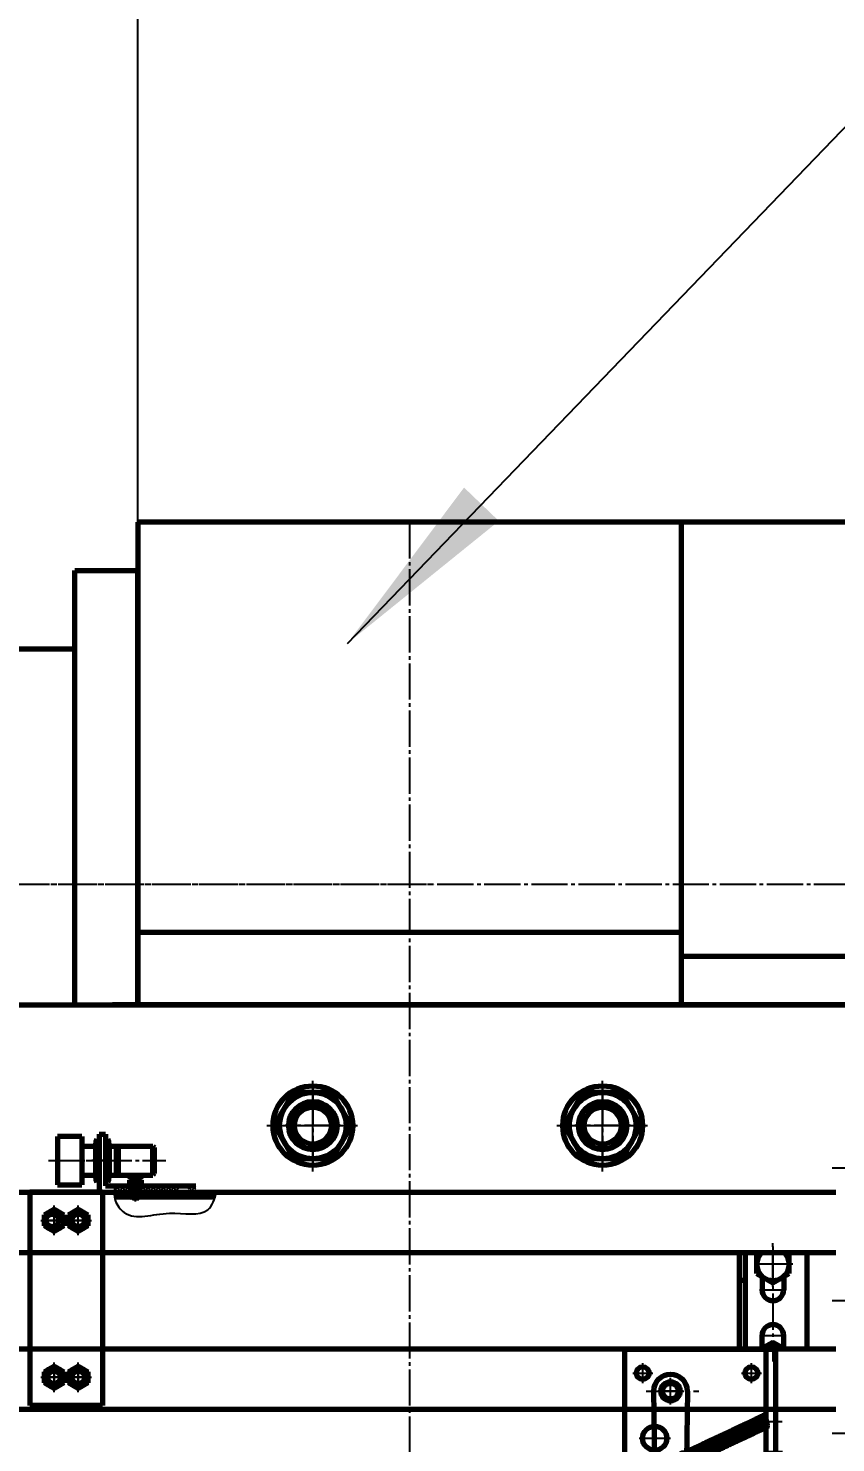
# Model space of a CAD drawing. Header units: millimetres. Extents: x -11880 to 11880, y -8400 to 8400.
# Drawn here: x -982 to -313, y 5236 to 6408 of the extents above; entities that cross this region are included whole.
import ezdxf

# ---------------------------------------------------------------- set-up
doc = ezdxf.new("R2010")
doc.units = ezdxf.units.MM
doc.linetypes.add('EB_DASH', pattern=[6, 3, -3])
doc.linetypes.add('EB_DASHDOT', pattern=[39, 30, -3, 3, -3])
for name, color, linetype, lineweight in [('CAXA0', 7, 'Continuous', 70), ('CAXA1', 1, 'EB_DASHDOT', 25), ('CAXA2', 6, 'EB_DASH', 25), ('CAXA3', 7, 'Continuous', 25), ('CAXA4', 3, 'Continuous', 25), ('CAXA5', 4, 'Continuous', 25)]:
    doc.layers.add(name, color=color, linetype=linetype, lineweight=lineweight)
doc.styles.add('标准', font='', dxfattribs={"width": 0.667})
doc.styles.get('标准').set_extended_font_data('SimSun')
doc.dimstyles.new('标准', dxfattribs={"dimscale": 40, "dimtxt": 7, "dimasz": 4, "dimexe": 2, "dimexo": 0, "dimtad": 1, "dimdec": 1, "dimzin": 12, "dimdsep": 46, "dimtxsty": '标准', "dimcen": 0, "dimdle": 6, "dimaunit": 1, "dimazin": 2, "dimtfac": 1, "dimtdec": 3, "dimtmove": 0, "dimatfit": 3, "dimfxl": 1, "dimtolj": 1, "dimtzin": 0, "dimarcsym": 0})

# ---------------------------------------------------------------- blocks, each defined once
blk = doc.blocks.new('CAXBLOCK104', base_point=(-746, 5499.1))
at = {"layer": 'CAXA0'}
for radius in [33, 19.5]:
    blk.add_circle((-746, 5499.1), radius, dxfattribs=at)
at = {"layer": 'CAXA1', "color": 1, "linetype": 'EB_DASHDOT', "lineweight": 25}
for p, q in [((-746, 5461.1), (-746, 5537.1)), ((-784, 5499.1), (-708, 5499.1))]:
    blk.add_line(p, q, dxfattribs=at)
blk = doc.blocks.new('CAXBLOCK105', base_point=(-746, 5499.1))
at = {"layer": 'CAXA0'}
for p, q in [((-777.8, 5499.1), (-761.9, 5526.6)), ((-730.2, 5526.6), (-761.9, 5526.6)), ((-714.3, 5499.1), (-730.2, 5526.6)), ((-777.8, 5499.1), (-761.9, 5471.6)), ((-714.3, 5499.1), (-730.2, 5471.6)), ((-730.2, 5471.6), (-761.9, 5471.6))]:
    blk.add_line(p, q, dxfattribs=at)
for radius in [27.5, 15.3]:
    blk.add_circle((-746, 5499.1), radius, dxfattribs=at)
at = {"layer": 'CAXA1', "linetype": 'EB_DASHDOT', "lineweight": 25}
for p, q in [((-746, 5529.6), (-746, 5468.6)), ((-780.8, 5499.1), (-711.3, 5499.1))]:
    blk.add_line(p, q, dxfattribs=at)
at = {"layer": 'CAXA3'}
blk.add_arc((-746, 5499.1), 18, 260, 90, dxfattribs=at)
blk = doc.blocks.new('CAXBLOCK106', base_point=(-506, 5499.1))
at = {"layer": 'CAXA0'}
for radius in [33, 19.5]:
    blk.add_circle((-506, 5499.1), radius, dxfattribs=at)
at = {"layer": 'CAXA1', "color": 1, "linetype": 'EB_DASHDOT', "lineweight": 25}
for p, q in [((-506, 5461.1), (-506, 5537.1)), ((-544, 5499.1), (-468, 5499.1))]:
    blk.add_line(p, q, dxfattribs=at)
blk = doc.blocks.new('CAXBLOCK107', base_point=(-506, 5499.1))
at = {"layer": 'CAXA0'}
for p, q in [((-537.8, 5499.1), (-521.9, 5526.6)), ((-490.2, 5526.6), (-521.9, 5526.6)), ((-474.3, 5499.1), (-490.2, 5526.6)), ((-537.8, 5499.1), (-521.9, 5471.6)), ((-474.3, 5499.1), (-490.2, 5471.6)), ((-490.2, 5471.6), (-521.9, 5471.6))]:
    blk.add_line(p, q, dxfattribs=at)
for radius in [27.5, 15.3]:
    blk.add_circle((-506, 5499.1), radius, dxfattribs=at)
at = {"layer": 'CAXA1', "linetype": 'EB_DASHDOT', "lineweight": 25}
for p, q in [((-506, 5529.6), (-506, 5468.6)), ((-540.8, 5499.1), (-471.3, 5499.1))]:
    blk.add_line(p, q, dxfattribs=at)
at = {"layer": 'CAXA3'}
blk.add_arc((-506, 5499.1), 18, 260, 90, dxfattribs=at)
blk = doc.blocks.new('CAXBLOCK116', base_point=(-449.9, 5279))
at = {"layer": 'CAXA0'}
for p, q in [((-449.9, 5286.6), (-456.4, 5282.8)), ((-443.4, 5282.8), (-449.9, 5286.6)), ((-456.4, 5282.8), (-456.4, 5275.3)), ((-456.4, 5275.3), (-449.9, 5271.5)), ((-449.9, 5271.5), (-443.4, 5275.3)), ((-443.4, 5275.3), (-443.4, 5282.8))]:
    blk.add_line(p, q, dxfattribs=at)
blk.add_circle((-449.9, 5279), 6.5, dxfattribs=at)
at = {"layer": 'CAXA1', "linetype": 'EB_DASHDOT', "lineweight": 25}
for p, q in [((-449.9, 5268.5), (-449.9, 5289.6)), ((-440.4, 5279), (-459.4, 5279))]:
    blk.add_line(p, q, dxfattribs=at)
blk = doc.blocks.new('CAXBLOCK119', base_point=(-445.1, 5240.3))
at = {"layer": 'CAXA0', "color": 7, "linetype": 'Continuous', "lineweight": 70}
for p, q in [((-463.9, 5279), (-462.4, 5178.9)), ((-435.9, 5279), (-437.4, 5178.9))]:
    blk.add_line(p, q, dxfattribs=at)
for centre, radius in [((-449.9, 5279), 8), ((-449.9, 5179), 3)]:
    blk.add_circle(centre, radius, dxfattribs=at)
for centre, radius, start, end in [((-449.9, 5279), 14, 0, 180), ((-449.9, 5179), 4, 90, 0), ((-449.9, 5179), 12.5, 180.8586, 359.1414)]:
    blk.add_arc(centre, radius, start, end, dxfattribs=at)
at = {"layer": 'CAXA1', "color": 1, "linetype": 'EB_DASHDOT', "lineweight": 25}
for p, q in [((-449.9, 5268), (-449.9, 5290)), ((-469.9, 5279), (-426.4, 5279)), ((-449.9, 5172), (-449.9, 5186)), ((-470.4, 5179), (-429.5, 5179))]:
    blk.add_line(p, q, dxfattribs=at)
at = {"layer": 'CAXA3', "color": 6, "linetype": 'EB_DASH', "lineweight": 25}
for p, q in [((-462.4, 5181.5), (-437.3, 5181.5)), ((-462.1, 5176.5), (-437.6, 5176.5))]:
    blk.add_line(p, q, dxfattribs=at)
blk = doc.blocks.new('CAXBLOCK118', base_point=(-427.7, 5224.4))
at = {"layer": 'CAXA0', "color": 7, "linetype": 'Continuous', "lineweight": 70}
for p, q in [((-487.9, 5314), (-487.9, 5195)), ((-487.9, 5314), (-362.9, 5314)), ((-370.9, 5314), (-370.9, 5195)), ((-362.9, 5314), (-362.9, 5195)), ((-487.9, 5195), (-362.9, 5195))]:
    blk.add_line(p, q, dxfattribs=at)
at = {"layer": 'CAXA0', "linetype": 'Continuous', "lineweight": 70}
for p, q in [((-387.5, 5251), (-384.1, 5243.7)), ((-385.9, 5242.9), (-387.5, 5251)), ((-387.5, 5251), (-384.1, 5243.7)), ((-384.1, 5243.7), (-385.6, 5251.8)), ((-383.8, 5252.7), (-380.4, 5245.4)), ((-382.2, 5244.6), (-383.8, 5252.7)), ((-383.8, 5252.7), (-380.4, 5245.4)), ((-380.4, 5245.4), (-382, 5253.5)), ((-380.2, 5254.4), (-376.8, 5247.1)), ((-378.6, 5246.3), (-380.2, 5254.4)), ((-380.2, 5254.4), (-376.8, 5247.1)), ((-376.8, 5247.1), (-378.4, 5255.2)), ((-376.6, 5256.1), (-373.2, 5248.8)), ((-375, 5248), (-376.6, 5256.1)), ((-376.6, 5256.1), (-373.2, 5248.8)), ((-373.2, 5248.8), (-374.8, 5256.9)), ((-373, 5257.8), (-369.6, 5250.5)), ((-371.4, 5249.7), (-373, 5257.8)), ((-373, 5257.8), (-369.6, 5250.5)), ((-369.6, 5250.5), (-371.2, 5258.6)), ((-412.8, 5239.1), (-409.4, 5231.8)), ((-411.2, 5231), (-412.8, 5239.1)), ((-412.8, 5239.1), (-409.4, 5231.8)), ((-409.4, 5231.8), (-411, 5239.9)), ((-409.2, 5240.8), (-405.8, 5233.5)), ((-407.6, 5232.7), (-409.2, 5240.8)), ((-409.2, 5240.8), (-405.8, 5233.5)), ((-405.8, 5233.5), (-407.4, 5241.6)), ((-405.6, 5242.5), (-402.2, 5235.2)), ((-404, 5234.4), (-405.6, 5242.5)), ((-405.6, 5242.5), (-402.2, 5235.2)), ((-402.2, 5235.2), (-403.7, 5243.3)), ((-401.9, 5244.2), (-398.5, 5236.9)), ((-400.3, 5236.1), (-401.9, 5244.2)), ((-401.9, 5244.2), (-398.5, 5236.9)), ((-398.5, 5236.9), (-400.1, 5245)), ((-398.3, 5245.9), (-394.9, 5238.6)), ((-396.7, 5237.8), (-398.3, 5245.9)), ((-398.3, 5245.9), (-394.9, 5238.6)), ((-394.9, 5238.6), (-396.5, 5246.7)), ((-393.1, 5239.5), (-394.7, 5247.6)), ((-394.7, 5247.6), (-391.3, 5240.3)), ((-394.7, 5247.6), (-391.3, 5240.3)), ((-391.3, 5240.3), (-392.9, 5248.4)), ((-391.1, 5249.3), (-387.7, 5242)), ((-389.5, 5241.2), (-391.1, 5249.3)), ((-391.1, 5249.3), (-387.7, 5242)), ((-387.7, 5242), (-389.3, 5250.1)), ((-438.1, 5227.2), (-434.7, 5219.9)), ((-434.7, 5219.9), (-436.3, 5228)), ((-434.5, 5228.9), (-431.1, 5221.6)), ((-432.9, 5220.8), (-434.5, 5228.9)), ((-434.5, 5228.9), (-431.1, 5221.6)), ((-431.1, 5221.6), (-432.7, 5229.7)), ((-430.9, 5230.6), (-427.5, 5223.3)), ((-429.3, 5222.5), (-430.9, 5230.6)), ((-430.9, 5230.6), (-427.5, 5223.3)), ((-427.5, 5223.3), (-429.1, 5231.4)), ((-427.3, 5232.3), (-423.9, 5225)), ((-425.7, 5224.2), (-427.3, 5232.3)), ((-427.3, 5232.3), (-423.9, 5225)), ((-423.9, 5225), (-425.5, 5233.1)), ((-423.7, 5234), (-420.3, 5226.7)), ((-422.1, 5225.9), (-423.7, 5234)), ((-423.7, 5234), (-420.3, 5226.7)), ((-420.3, 5226.7), (-421.8, 5234.8)), ((-420, 5235.7), (-416.6, 5228.4)), ((-418.4, 5227.6), (-420, 5235.7)), ((-420, 5235.7), (-416.6, 5228.4)), ((-416.6, 5228.4), (-418.2, 5236.5)), ((-416.4, 5237.4), (-413, 5230.1)), ((-414.8, 5229.3), (-416.4, 5237.4)), ((-416.4, 5237.4), (-413, 5230.1)), ((-413, 5230.1), (-414.6, 5238.2))]:
    blk.add_line(p, q, dxfattribs=at)
at = {"layer": 'CAXA0', "color": 7, "linetype": 'Continuous', "lineweight": 70}
for centre, radius in [((-472.9, 5294), 5.25), ((-382.9, 5294), 5.25), ((-449.9, 5279), 8), ((-449.9, 5279), 7), ((-462.9, 5240), 10)]:
    blk.add_circle(centre, radius, dxfattribs=at)
at = {"layer": 'CAXA0', "linetype": 'Continuous', "lineweight": 70}
blk.add_circle((-440.3, 5226.5), 1.5, dxfattribs=at)
for centre, start, end in [((-390.2, 5249.7), 25.1591, 205.1591), ((-388.4, 5250.6), 25.1591, 205.1591), ((-386.5, 5251.4), 25.1591, 205.1591), ((-384.7, 5252.3), 25.1591, 205.1591), ((-382.9, 5253.1), 25.1591, 205.1591), ((-381.1, 5254), 25.1591, 205.1591), ((-379.3, 5254.8), 25.1591, 205.1591), ((-377.5, 5255.7), 25.1591, 205.1591), ((-375.7, 5256.5), 25.1591, 205.1591), ((-373.9, 5257.4), 25.1591, 205.1591), ((-372.1, 5258.2), 25.1591, 205.1591), ((-370.5, 5250.1), 205.1591, 25.1591), ((-415.5, 5237.8), 25.1591, 205.1591), ((-413.7, 5238.6), 25.1591, 205.1591), ((-411.9, 5239.5), 25.1591, 205.1591), ((-410.1, 5240.3), 25.1591, 205.1591), ((-408.3, 5241.2), 25.1591, 205.1591), ((-406.5, 5242), 25.1591, 205.1591), ((-404.7, 5242.9), 25.1591, 205.1591), ((-402.8, 5243.7), 25.1591, 205.1591), ((-401, 5244.6), 25.1591, 205.1591), ((-399.2, 5245.4), 25.1591, 205.1591), ((-397.4, 5246.3), 25.1591, 205.1591), ((-395.6, 5247.1), 25.1591, 205.1591), ((-394, 5239.1), 205.1591, 25.1591), ((-393.8, 5248), 25.1591, 205.1591), ((-392.2, 5239.9), 205.1591, 25.1591), ((-392, 5248.8), 25.1591, 205.1591), ((-390.4, 5240.8), 205.1591, 25.1591), ((-388.6, 5241.6), 205.1591, 25.1591), ((-386.8, 5242.5), 205.1591, 25.1591), ((-385, 5243.3), 205.1591, 25.1591), ((-383.1, 5244.2), 205.1591, 25.1591), ((-381.3, 5245), 205.1591, 25.1591), ((-379.5, 5245.9), 205.1591, 25.1591), ((-377.7, 5246.7), 205.1591, 25.1591), ((-375.9, 5247.6), 205.1591, 25.1591), ((-374.1, 5248.4), 205.1591, 25.1591), ((-372.3, 5249.3), 205.1591, 25.1591), ((-437.2, 5227.6), 25.1591, 205.1591), ((-435.4, 5228.4), 25.1591, 205.1591), ((-433.6, 5229.3), 25.1591, 205.1591), ((-431.8, 5230.1), 25.1591, 205.1591), ((-430, 5231), 25.1591, 205.1591), ((-428.2, 5231.8), 25.1591, 205.1591), ((-426.4, 5232.7), 25.1591, 205.1591), ((-424.6, 5233.5), 25.1591, 205.1591), ((-422.8, 5234.4), 25.1591, 205.1591), ((-420.9, 5235.2), 25.1591, 205.1591), ((-419.4, 5227.2), 205.1591, 25.1591), ((-419.1, 5236.1), 25.1591, 205.1591), ((-417.5, 5228), 205.1591, 25.1591), ((-417.3, 5236.9), 25.1591, 205.1591), ((-415.7, 5228.9), 205.1591, 25.1591), ((-413.9, 5229.7), 205.1591, 25.1591), ((-412.1, 5230.6), 205.1591, 25.1591), ((-410.3, 5231.4), 205.1591, 25.1591), ((-408.5, 5232.3), 205.1591, 25.1591), ((-406.7, 5233.1), 205.1591, 25.1591), ((-404.9, 5234), 205.1591, 25.1591), ((-403.1, 5234.8), 205.1591, 25.1591), ((-401.3, 5235.7), 205.1591, 25.1591), ((-399.4, 5236.5), 205.1591, 25.1591), ((-397.6, 5237.4), 205.1591, 25.1591), ((-395.8, 5238.2), 205.1591, 25.1591), ((-433.8, 5220.4), 205.1591, 25.1591), ((-432, 5221.2), 205.1591, 25.1591), ((-430.2, 5222.1), 205.1591, 25.1591), ((-428.4, 5222.9), 205.1591, 25.1591), ((-426.6, 5223.8), 205.1591, 25.1591), ((-424.8, 5224.6), 205.1591, 25.1591), ((-423, 5225.5), 205.1591, 25.1591), ((-421.2, 5226.3), 205.1591, 25.1591)]:
    blk.add_arc(centre, 1, start, end, dxfattribs=at)
at = {"layer": 'CAXA1', "color": 1, "linetype": 'EB_DASHDOT', "lineweight": 25}
for p, q in [((-472.9, 5285.8), (-472.9, 5302.3)), ((-382.9, 5285.8), (-382.9, 5302.3)), ((-481.1, 5294), (-464.6, 5294)), ((-449.9, 5268), (-449.9, 5290)), ((-391.1, 5294), (-374.6, 5294)), ((-460.9, 5279), (-438.9, 5279)), ((-462.9, 5227), (-462.9, 5253)), ((-372.4, 5254), (-357.5, 5254)), ((-475.9, 5240), (-449.9, 5240)), ((-371.5, 5229), (-357.1, 5229))]:
    blk.add_line(p, q, dxfattribs=at)
at = {"layer": 'CAXA0', "linetype": 'Continuous', "lineweight": 70}
blk.add_blockref('CAXBLOCK119', (-445.1, 5240.3), dxfattribs=at)
blk = doc.blocks.new('*D168')
at = {"layer": 'CAXA4', "linetype": 'Continuous', "lineweight": 25}
blk.add_hatch(color=0, dxfattribs=at).paths.add_polyline_path([(-717.4, 5898.7), (-592, 6000.1), (-620.8, 6027.8)], flags=0)
at = {"layer": 'CAXA4', "color": 0, "linetype": 'Continuous', "lineweight": 25}
blk.add_line((-717.4, 5898.7), (159.5, 6809.3), dxfattribs=at)
blk = doc.blocks.new('CAXBLOCK151', base_point=(-922.9, 5470.1))
at = {"layer": 'CAXA0'}
for p, q in [((-922.9, 5488), (-924.9, 5488)), ((-922.9, 5452.2), (-922.9, 5488)), ((-926.1, 5483.5), (-926.1, 5456.7)), ((-924.9, 5479.1), (-922.9, 5479.1)), ((-924.9, 5461.2), (-922.9, 5461.2)), ((-922.9, 5452.2), (-924.9, 5452.2))]:
    blk.add_line(p, q, dxfattribs=at)
for centre, radius, start, end in [((-917.2, 5483.5), 8.95, 150, 210), ((-892.1, 5470.1), 34, 164.7385, 195.2615), ((-917.2, 5456.7), 8.95, 150, 210)]:
    blk.add_arc(centre, radius, start, end, dxfattribs=at)
at = {"layer": 'CAXA1', "linetype": 'EB_DASHDOT', "lineweight": 25}
blk.add_line((-919.9, 5470.1), (-929.1, 5470.1), dxfattribs=at)
blk = doc.blocks.new('CAXBLOCK152', base_point=(-917.9, 5470.1))
at = {"layer": 'CAXA0'}
for p, q in [((-917.9, 5488), (-915.8, 5488)), ((-917.9, 5488), (-917.9, 5452.2)), ((-915.8, 5479.1), (-917.9, 5479.1)), ((-914.6, 5456.7), (-914.6, 5483.5)), ((-915.8, 5461.2), (-917.9, 5461.2)), ((-917.9, 5452.2), (-915.8, 5452.2))]:
    blk.add_line(p, q, dxfattribs=at)
for centre, radius, start, end in [((-923.6, 5483.5), 8.95, 330, 30), ((-948.6, 5470.1), 34, 344.7385, 15.2615), ((-923.6, 5456.7), 8.95, 330, 30)]:
    blk.add_arc(centre, radius, start, end, dxfattribs=at)
at = {"layer": 'CAXA1', "linetype": 'EB_DASHDOT', "lineweight": 25}
blk.add_line((-920.9, 5470.1), (-911.6, 5470.1), dxfattribs=at)
blk = doc.blocks.new('CAXBLOCK153')
at = {"layer": 'CAXA0', "color": 0, "linetype": 'Continuous', "lineweight": 25}
for p, q in [((-910.4, 5440.8), (-907.1, 5444.1)), ((-906.9, 5440.1), (-902.9, 5444.1)), ((-902.6, 5440.1), (-898.6, 5444.1)), ((-898.4, 5440.1), (-894.4, 5444.1)), ((-894.1, 5440.1), (-890.1, 5444.1)), ((-889.9, 5440.1), (-885.9, 5444.1)), ((-885.7, 5440.1), (-881.7, 5444.1)), ((-881.4, 5440.1), (-877.4, 5444.1)), ((-877.2, 5440.1), (-873.2, 5444.1)), ((-872.9, 5440.1), (-868.9, 5444.1)), ((-868.7, 5440.1), (-864.7, 5444.1)), ((-864.4, 5440.1), (-860.5, 5444.1)), ((-860.2, 5440.1), (-856.2, 5444.1)), ((-856, 5440.1), (-852, 5444.1)), ((-851.7, 5440.1), (-847.7, 5444.1)), ((-847.5, 5440.1), (-843.5, 5444.1)), ((-843.2, 5440.1), (-839.2, 5444.1)), ((-839, 5440.1), (-835, 5444.1)), ((-834.8, 5440.1), (-830.8, 5444.1)), ((-830.5, 5440.1), (-826.5, 5444.1))]:
    blk.add_line(p, q, dxfattribs=at)
blk = doc.blocks.new('CAXBLOCK154')
at = {"layer": 'CAXA0', "color": 0, "linetype": 'Continuous', "lineweight": 25}
for p, q in [((-910.5, 5445), (-906.4, 5449.1)), ((-907.1, 5444.1), (-902.1, 5449.1)), ((-902.9, 5444.1), (-897.9, 5449.1)), ((-898.6, 5444.1), (-896.4, 5446.4)), ((-889.4, 5444.9), (-885.1, 5449.1)), ((-885.9, 5444.1), (-880.9, 5449.1)), ((-881.7, 5444.1), (-876.7, 5449.1)), ((-877.4, 5444.1), (-872.4, 5449.1)), ((-873.2, 5444.1), (-868.2, 5449.1)), ((-868.9, 5444.1), (-863.9, 5449.1)), ((-864.7, 5444.1), (-859.7, 5449.1)), ((-860.4, 5444.1), (-856.4, 5448.2)), ((-849.4, 5446.7), (-847, 5449.1)), ((-847.7, 5444.1), (-842.9, 5448.9)), ((-843.5, 5444.1), (-842.9, 5444.7))]:
    blk.add_line(p, q, dxfattribs=at)
blk = doc.blocks.new('CAXBLOCK155')
at = {"layer": 'CAXA0', "color": 0, "linetype": 'Continuous', "lineweight": 25}
for p, q in [((-908.7, 5444.1), (-910.4, 5445.8)), ((-904.5, 5444.1), (-909.5, 5449.1)), ((-900.2, 5444.1), (-905.2, 5449.1)), ((-896.4, 5444.5), (-901, 5449.1)), ((-896.4, 5448.7), (-896.8, 5449.1)), ((-887.5, 5444.1), (-889.4, 5446)), ((-883.3, 5444.1), (-888.3, 5449.1)), ((-879, 5444.1), (-884, 5449.1)), ((-874.8, 5444.1), (-879.8, 5449.1)), ((-870.5, 5444.1), (-875.5, 5449.1)), ((-866.3, 5444.1), (-871.3, 5449.1)), ((-862.1, 5444.1), (-867.1, 5449.1)), ((-857.8, 5444.1), (-862.8, 5449.1)), ((-856.4, 5446.9), (-858.6, 5449.1)), ((-845.1, 5444.1), (-849.4, 5448.4)), ((-849.3, 5444.1), (-849.4, 5444.2)), ((-842.9, 5446.2), (-845.8, 5449.1))]:
    blk.add_line(p, q, dxfattribs=at)
blk = doc.blocks.new('CAXBLOCK156', base_point=(-892.9, 5449.1))
at = {"layer": 'CAXA0'}
for p, q in [((-897.8, 5453.8), (-897.8, 5449.1)), ((-889, 5454.8), (-896.8, 5454.8)), ((-888, 5449.1), (-888, 5453.8)), ((-897.8, 5449.1), (-888, 5449.1)), ((-895.9, 5439.6), (-895.9, 5449.1)), ((-895.9, 5447.1), (-889.9, 5447.1)), ((-889.9, 5439.6), (-895.9, 5439.6)), ((-895.4, 5439.1), (-895.9, 5439.6)), ((-890.3, 5439.1), (-895.4, 5439.1)), ((-890.3, 5439.1), (-889.9, 5439.6)), ((-889.9, 5439.6), (-889.9, 5449.1))]:
    blk.add_line(p, q, dxfattribs=at)
for centre, start, end in [((-896.8, 5453.8), 90, 180), ((-889, 5453.8), 0, 90)]:
    blk.add_arc(centre, 0.978, start, end, dxfattribs=at)
at = {"layer": 'CAXA1'}
blk.add_line((-892.9, 5436.1), (-892.9, 5457.8), dxfattribs=at)
at = {"layer": 'CAXA2'}
for p, q in [((-895.8, 5451.8), (-895.8, 5454.8)), ((-895.8, 5451.8), (-892.9, 5450.1)), ((-894.3, 5451.8), (-894.3, 5454.8)), ((-890, 5451.8), (-892.9, 5450.1)), ((-891.4, 5451.8), (-891.4, 5454.8)), ((-890, 5451.8), (-890, 5454.8))]:
    blk.add_line(p, q, dxfattribs=at)
for centre, radius, start, end in [((-895.1, 5453.3), 1.61, 243.4349, 296.5651), ((-892.9, 5457.3), 5.67, 255.2529, 284.7471), ((-890.7, 5453.3), 1.61, 243.4349, 296.5651)]:
    blk.add_arc(centre, radius, start, end, dxfattribs=at)
at = {"layer": 'CAXA3'}
for p, q in [((-895.4, 5447.1), (-895.9, 5447.9)), ((-895.4, 5439.1), (-895.4, 5447.1)), ((-890.3, 5447.1), (-889.9, 5447.9)), ((-890.3, 5439.1), (-890.3, 5447.1))]:
    blk.add_line(p, q, dxfattribs=at)
blk = doc.blocks.new('CAXBLOCK158', base_point=(-960.4, 5420.6))
at = {"layer": 'CAXA0'}
for p, q in [((-968.4, 5425.2), (-960.4, 5429.9)), ((-960.4, 5429.9), (-952.4, 5425.2)), ((-968.4, 5416), (-968.4, 5425.2)), ((-960.4, 5411.4), (-968.4, 5416)), ((-952.4, 5416), (-960.4, 5411.4)), ((-952.4, 5425.2), (-952.4, 5416))]:
    blk.add_line(p, q, dxfattribs=at)
blk.add_circle((-960.4, 5420.6), 8, dxfattribs=at)
at = {"layer": 'CAXA1', "linetype": 'EB_DASHDOT', "lineweight": 25}
for p, q in [((-960.4, 5408.4), (-960.4, 5432.9)), ((-971.4, 5420.6), (-949.4, 5420.6))]:
    blk.add_line(p, q, dxfattribs=at)
blk = doc.blocks.new('CAXBLOCK159', base_point=(-940.4, 5420.6))
at = {"layer": 'CAXA0'}
for p, q in [((-948.4, 5425.2), (-940.4, 5429.9)), ((-940.4, 5429.9), (-932.4, 5425.2)), ((-948.4, 5416), (-948.4, 5425.2)), ((-940.4, 5411.4), (-948.4, 5416)), ((-932.4, 5416), (-940.4, 5411.4)), ((-932.4, 5425.2), (-932.4, 5416))]:
    blk.add_line(p, q, dxfattribs=at)
blk.add_circle((-940.4, 5420.6), 8, dxfattribs=at)
at = {"layer": 'CAXA1', "linetype": 'EB_DASHDOT', "lineweight": 25}
for p, q in [((-940.4, 5408.4), (-940.4, 5432.9)), ((-951.4, 5420.6), (-929.4, 5420.6))]:
    blk.add_line(p, q, dxfattribs=at)
blk = doc.blocks.new('CAXBLOCK160', base_point=(-960.4, 5290.6))
at = {"layer": 'CAXA0'}
for p, q in [((-968.4, 5295.2), (-960.4, 5299.9)), ((-960.4, 5299.9), (-952.4, 5295.2)), ((-968.4, 5286), (-968.4, 5295.2)), ((-960.4, 5281.4), (-968.4, 5286)), ((-952.4, 5286), (-960.4, 5281.4)), ((-952.4, 5295.2), (-952.4, 5286))]:
    blk.add_line(p, q, dxfattribs=at)
blk.add_circle((-960.4, 5290.6), 8, dxfattribs=at)
at = {"layer": 'CAXA1', "linetype": 'EB_DASHDOT', "lineweight": 25}
for p, q in [((-960.4, 5278.4), (-960.4, 5302.9)), ((-971.4, 5290.6), (-949.4, 5290.6))]:
    blk.add_line(p, q, dxfattribs=at)
blk = doc.blocks.new('CAXBLOCK161', base_point=(-940.4, 5290.6))
at = {"layer": 'CAXA0'}
for p, q in [((-948.4, 5295.2), (-940.4, 5299.9)), ((-940.4, 5299.9), (-932.4, 5295.2)), ((-948.4, 5286), (-948.4, 5295.2)), ((-940.4, 5281.4), (-948.4, 5286)), ((-932.4, 5286), (-940.4, 5281.4)), ((-932.4, 5295.2), (-932.4, 5286))]:
    blk.add_line(p, q, dxfattribs=at)
blk.add_circle((-940.4, 5290.6), 8, dxfattribs=at)
at = {"layer": 'CAXA1', "linetype": 'EB_DASHDOT', "lineweight": 25}
for p, q in [((-940.4, 5278.4), (-940.4, 5302.9)), ((-951.4, 5290.6), (-929.4, 5290.6))]:
    blk.add_line(p, q, dxfattribs=at)
blk = doc.blocks.new('CAXBLOCK157', base_point=(-940.4, 5408.4))
at = {"layer": 'CAXA0', "color": 7, "linetype": 'Continuous', "lineweight": 70}
for p, q in [((-980.4, 5444.1), (-980.4, 5267.1)), ((-920.4, 5444.1), (-980.4, 5444.1)), ((-920.4, 5267.1), (-980.4, 5267.1))]:
    blk.add_line(p, q, dxfattribs=at)
at = {"layer": 'CAXA0', "linetype": 'Continuous', "lineweight": 70}
blk.add_line((-920.4, 5444.1), (-920.4, 5267.1), dxfattribs=at)
at = {"layer": 'CAXA0', "color": 7, "linetype": 'Continuous', "lineweight": 70}
for centre in [(-961.9, 5420.6), (-940.4, 5420.6), (-960.4, 5290.6), (-940.4, 5290.6)]:
    blk.add_circle(centre, 5.25, dxfattribs=at)
at = {"layer": 'CAXA1', "color": 1, "linetype": 'EB_DASHDOT', "lineweight": 25}
for p, q in [((-960.4, 5412.4), (-960.4, 5428.9)), ((-940.4, 5412.4), (-940.4, 5428.9)), ((-953.6, 5420.6), (-970.1, 5420.6)), ((-932.1, 5420.6), (-948.6, 5420.6)), ((-960.4, 5298.9), (-960.4, 5282.4)), ((-940.4, 5298.9), (-940.4, 5282.4)), ((-952.1, 5290.6), (-968.6, 5290.6)), ((-932.1, 5290.6), (-948.6, 5290.6))]:
    blk.add_line(p, q, dxfattribs=at)
at = {"layer": 'CAXA0', "linetype": 'Continuous', "lineweight": 70}
for name, p in [('CAXBLOCK158', (-960.4, 5420.6)), ('CAXBLOCK159', (-940.4, 5420.6)), ('CAXBLOCK160', (-960.4, 5290.6)), ('CAXBLOCK161', (-940.4, 5290.6))]:
    blk.add_blockref(name, p, dxfattribs=at)
blk = doc.blocks.new('*D254')
at = {"layer": 'CAXA4', "linetype": 'Continuous', "lineweight": 25}
for points in [[(-1191, 7191.1), (-1351, 7171.1), (-1351, 7211.1)], [(-891, 7191.1), (-731, 7171.1), (-731, 7211.1)]]:
    blk.add_hatch(color=0, dxfattribs=at).paths.add_polyline_path(points, flags=0)
at = {"layer": 'CAXA4', "color": 0, "linetype": 'Continuous', "lineweight": 25}
for p, q in [((-1191, 5459.2), (-1191, 7271.1)), ((-891, 5959.2), (-891, 7271.1)), ((-1431, 7191.1), (-151.1, 7191.1))]:
    blk.add_line(p, q, dxfattribs=at)
at = {"layer": 'CAXA4', "color": 0, "linetype": 'Continuous', "lineweight": 25, "insert": (-604.9, 7599.7), "char_height": 280, "attachment_point": 1, "style": '标准'}
blk.add_mtext('\\fSimSun|b0|i0|p34;300', dxfattribs=at)

msp = doc.modelspace()

# ---------------------------------------------------------------- linework, layer by layer
at = {"layer": 'CAXA0'}
for p, q in [((-891.03, 5999.11), (-891.03, 5599.11)), ((-231.03, 5999.11), (-891.03, 5999.11)), ((-441.03, 5999.11), (-441.03, 5599.11)), ((-943.03, 5959.15), (-891.03, 5959.15)), ((-943.03, 5599.15), (-943.03, 5959.15)), ((-891.03, 5599.15), (-891.03, 5959.15)), ((-993.03, 5894.15), (-943.03, 5894.15)), ((-441.03, 5659.11), (-891.03, 5659.11)), ((8.97, 5639.11), (-441.03, 5639.11)), ((-1468.46, 5599.15), (8.97, 5599.15)), ((8.97, 5599.11), (-861.03, 5599.11)), ((-375.01, 5394.11), (-378.5, 5392.1)), ((-378.5, 5392.1), (-378.5, 5376.51)), ((-351.5, 5392.1), (-354.99, 5394.11)), ((-351.5, 5376.51), (-351.5, 5392.1)), ((-378.5, 5376.51), (-365, 5368.72)), ((-365, 5368.72), (-351.5, 5376.51)), ((-365, 5319.51), (-374.35, 5314.11)), ((-355.65, 5314.11), (-365, 5319.51))]:
    msp.add_line(p, q, dxfattribs=at)
at = {"layer": 'CAXA0', "linetype": 'Continuous', "lineweight": 70}
for p, q in [((-841.11, 5599.15), (-911.97, 5599.15)), ((-937.41, 5490.11), (-957.41, 5490.11)), ((-878.61, 5482.11), (-877.41, 5480.91)), ((-878.61, 5458.11), (-878.61, 5482.11)), ((-877.41, 5480.91), (-877.41, 5459.31)), ((-877.41, 5459.31), (-878.61, 5458.11)), ((-1508.91, 5444.11), (-313.03, 5444.11)), ((-896.39, 5444.11), (-896.39, 5449.11)), ((-896.39, 5444.11), (-896.39, 5449.11)), ((-889.39, 5444.11), (-889.39, 5449.11)), ((-889.39, 5444.11), (-889.39, 5449.11)), ((-1505.95, 5394.11), (-313.03, 5394.11)), ((-1092.31, 5394.11), (-313.03, 5394.11)), ((-1497.04, 5314.11), (-313.03, 5314.11)), ((-1092.31, 5314.11), (-313.03, 5314.11)), ((-1494.15, 5264.11), (-313.03, 5264.11)), ((-362.86, 5264.11), (-313.03, 5264.11))]:
    msp.add_line(p, q, dxfattribs=at)
at = {"layer": 'CAXA0', "color": 7, "linetype": 'Continuous', "lineweight": 70}
for p, q in [((-957.41, 5490.11), (-957.41, 5450.11)), ((-937.41, 5490.11), (-937.41, 5450.11)), ((-922.89, 5492.11), (-922.89, 5444.11)), ((-922.89, 5492.11), (-917.89, 5492.11)), ((-917.89, 5492.11), (-917.89, 5449.11)), ((-937.41, 5482.11), (-926.03, 5482.11)), ((-914.74, 5482.11), (-878.61, 5482.11)), ((-908.61, 5482.11), (-907.41, 5480.91)), ((-908.61, 5458.11), (-908.61, 5482.11)), ((-907.41, 5480.91), (-907.41, 5459.31)), ((-957.41, 5450.11), (-937.41, 5450.11)), ((-937.41, 5458.11), (-926.03, 5458.11)), ((-914.74, 5458.11), (-878.61, 5458.11)), ((-907.41, 5459.31), (-908.61, 5458.11)), ((-922.89, 5444.11), (-842.89, 5444.11)), ((-917.89, 5449.11), (-842.89, 5449.11)), ((-910.37, 5440.11), (-826.82, 5440.11)), ((-393, 5394.11), (-393, 5314.11)), ((-388, 5394.11), (-388, 5314.11)), ((-337, 5394.11), (-337, 5314.11)), ((-393, 5371.11), (-388, 5371.11)), ((-374, 5374.24), (-374, 5363.11)), ((-356, 5374.24), (-356, 5363.11)), ((-374, 5314.11), (-374, 5325.11)), ((-356, 5314.11), (-356, 5325.11))]:
    msp.add_line(p, q, dxfattribs=at)
at = {"layer": 'CAXA0'}
for centre in [(-746.03, 5499.11), (-506.03, 5499.11)]:
    msp.add_circle(centre, 20, dxfattribs=at)
for centre, start, end in [((-365, 5384.3), 133.40265, 46.59735), ((-365, 5303.92), 49.02, 130.98)]:
    msp.add_arc(centre, 13.5, start, end, dxfattribs=at)
at = {"layer": 'CAXA0', "color": 7, "linetype": 'Continuous', "lineweight": 70}
for centre, start, end in [((-365, 5363.11), 180, 0), ((-365, 5325.11), 0, 180)]:
    msp.add_arc(centre, 9, start, end, dxfattribs=at)
at = {"layer": 'CAXA1', "linetype": 'EB_DASHDOT', "lineweight": 25}
for p, q in [((-666.03, 5999.11), (-666.03, 4696.11)), ((-1969.03, 5699.15), (139.97, 5699.15)), ((-746.03, 5476.11), (-746.03, 5522.11)), ((-506.03, 5476.11), (-506.03, 5522.11)), ((-723.03, 5499.11), (-769.03, 5499.11)), ((-483.03, 5499.11), (-529.03, 5499.11)), ((-365, 5365.72), (-365, 5402.89)), ((-348.5, 5384.3), (-381.5, 5384.3)), ((-316.03, 5354.16), (-40.03, 5354.16))]:
    msp.add_line(p, q, dxfattribs=at)
at = {"layer": 'CAXA1', "color": 1, "linetype": 'EB_DASHDOT', "lineweight": 25}
for p, q in [((-2010.09, 5699.15), (-645.08, 5699.15)), ((-964.99, 5470.11), (-867.68, 5470.11)), ((-933.8, 5470.11), (-906.45, 5470.11)), ((-892.89, 5440.17), (-892.89, 5452.67)), ((-892.89, 5440.17), (-892.89, 5452.67)), ((-892.89, 5440.17), (-892.89, 5452.67)), ((-892.89, 5440.17), (-892.89, 5452.67)), ((-892.89, 5440.17), (-892.89, 5452.67)), ((-365, 5398.98), (-365, 5303.53)), ((-376.19, 5363.11), (-354.04, 5363.11)), ((-376.19, 5325.11), (-354.04, 5325.11))]:
    msp.add_line(p, q, dxfattribs=at)
at = {"layer": 'CAXA1'}
for p, q in [((-316.03, 5464.16), (-4.03, 5464.16)), ((-316.03, 5244.16), (-4.03, 5244.16))]:
    msp.add_line(p, q, dxfattribs=at)
at = {"layer": 'CAXA3', "color": 7, "linetype": 'Continuous', "lineweight": 25}
for p, q in [((-937.41, 5480.91), (-925.75, 5480.91)), ((-915.02, 5480.91), (-877.41, 5480.91)), ((-937.41, 5459.31), (-925.75, 5459.31)), ((-915.02, 5459.31), (-877.41, 5459.31))]:
    msp.add_line(p, q, dxfattribs=at)
at = {"layer": 'CAXA3', "linetype": 'Continuous', "lineweight": 25}
msp.add_open_spline([(-909.81, 5449.11), (-910.78, 5445.25), (-911.1, 5436.65), (-896.96, 5418.33), (-867.44, 5431.01), (-833.69, 5421.7), (-827.01, 5438.2), (-825.83, 5444.11)], degree=3, knots=[0, 0, 0, 0, 12.0239803, 24.8042724, 62.9243407, 95.3702175, 112.1702479, 112.1702479, 112.1702479, 112.1702479], dxfattribs=at)

# ---------------------------------------------------------------- block references
at = {"layer": 'CAXA0'}
for name, p in [('CAXBLOCK104', (-746.03, 5499.11)), ('CAXBLOCK106', (-506.03, 5499.11)), ('CAXBLOCK105', (-746.03, 5499.11)), ('CAXBLOCK107', (-506.03, 5499.11))]:
    msp.add_blockref(name, p, dxfattribs=at)
at = {"layer": 'CAXA0', "color": 7, "linetype": 'Continuous', "lineweight": 70}
for name, p in [('CAXBLOCK151', (-922.89, 5470.11)), ('CAXBLOCK152', (-917.89, 5470.11))]:
    msp.add_blockref(name, p, dxfattribs=at)
at = {"layer": 'CAXA0', "linetype": 'Continuous', "lineweight": 70}
for name, p in [('CAXBLOCK156', (-892.89, 5449.11)), ('CAXBLOCK157', (-940.38, 5408.38)), ('CAXBLOCK118', (-427.67, 5224.41)), ('CAXBLOCK116', (-449.86, 5279.05))]:
    msp.add_blockref(name, p, dxfattribs=at)
at = {"layer": 'CAXA4', "linetype": 'Continuous', "lineweight": 70}
msp.add_blockref('*D168', (0, 0), dxfattribs=at)
at = {"layer": 'CAXA5', "linetype": 'Continuous', "lineweight": 70}
for name in ['CAXBLOCK154', 'CAXBLOCK155', 'CAXBLOCK153']:
    msp.add_blockref(name, (0, 0), dxfattribs=at)

# ---------------------------------------------------------------- dimensions: what is measured, and where the dimension line sits
at = {"layer": 'CAXA4', "linetype": 'Continuous', "lineweight": 70}
dim = msp.add_linear_dim(base=(-618.93, 7191.09), p1=(-1191.03, 5459.15), p2=(-891.03, 5959.15), text='\\fSimSun;300', dimstyle='标准', dxfattribs=at)
dim.commit()
dim.dimension.update_dxf_attribs({"geometry": '*D254', "text_midpoint": (-385.04, 7407.89)})

doc.saveas('drawing.dxf')
